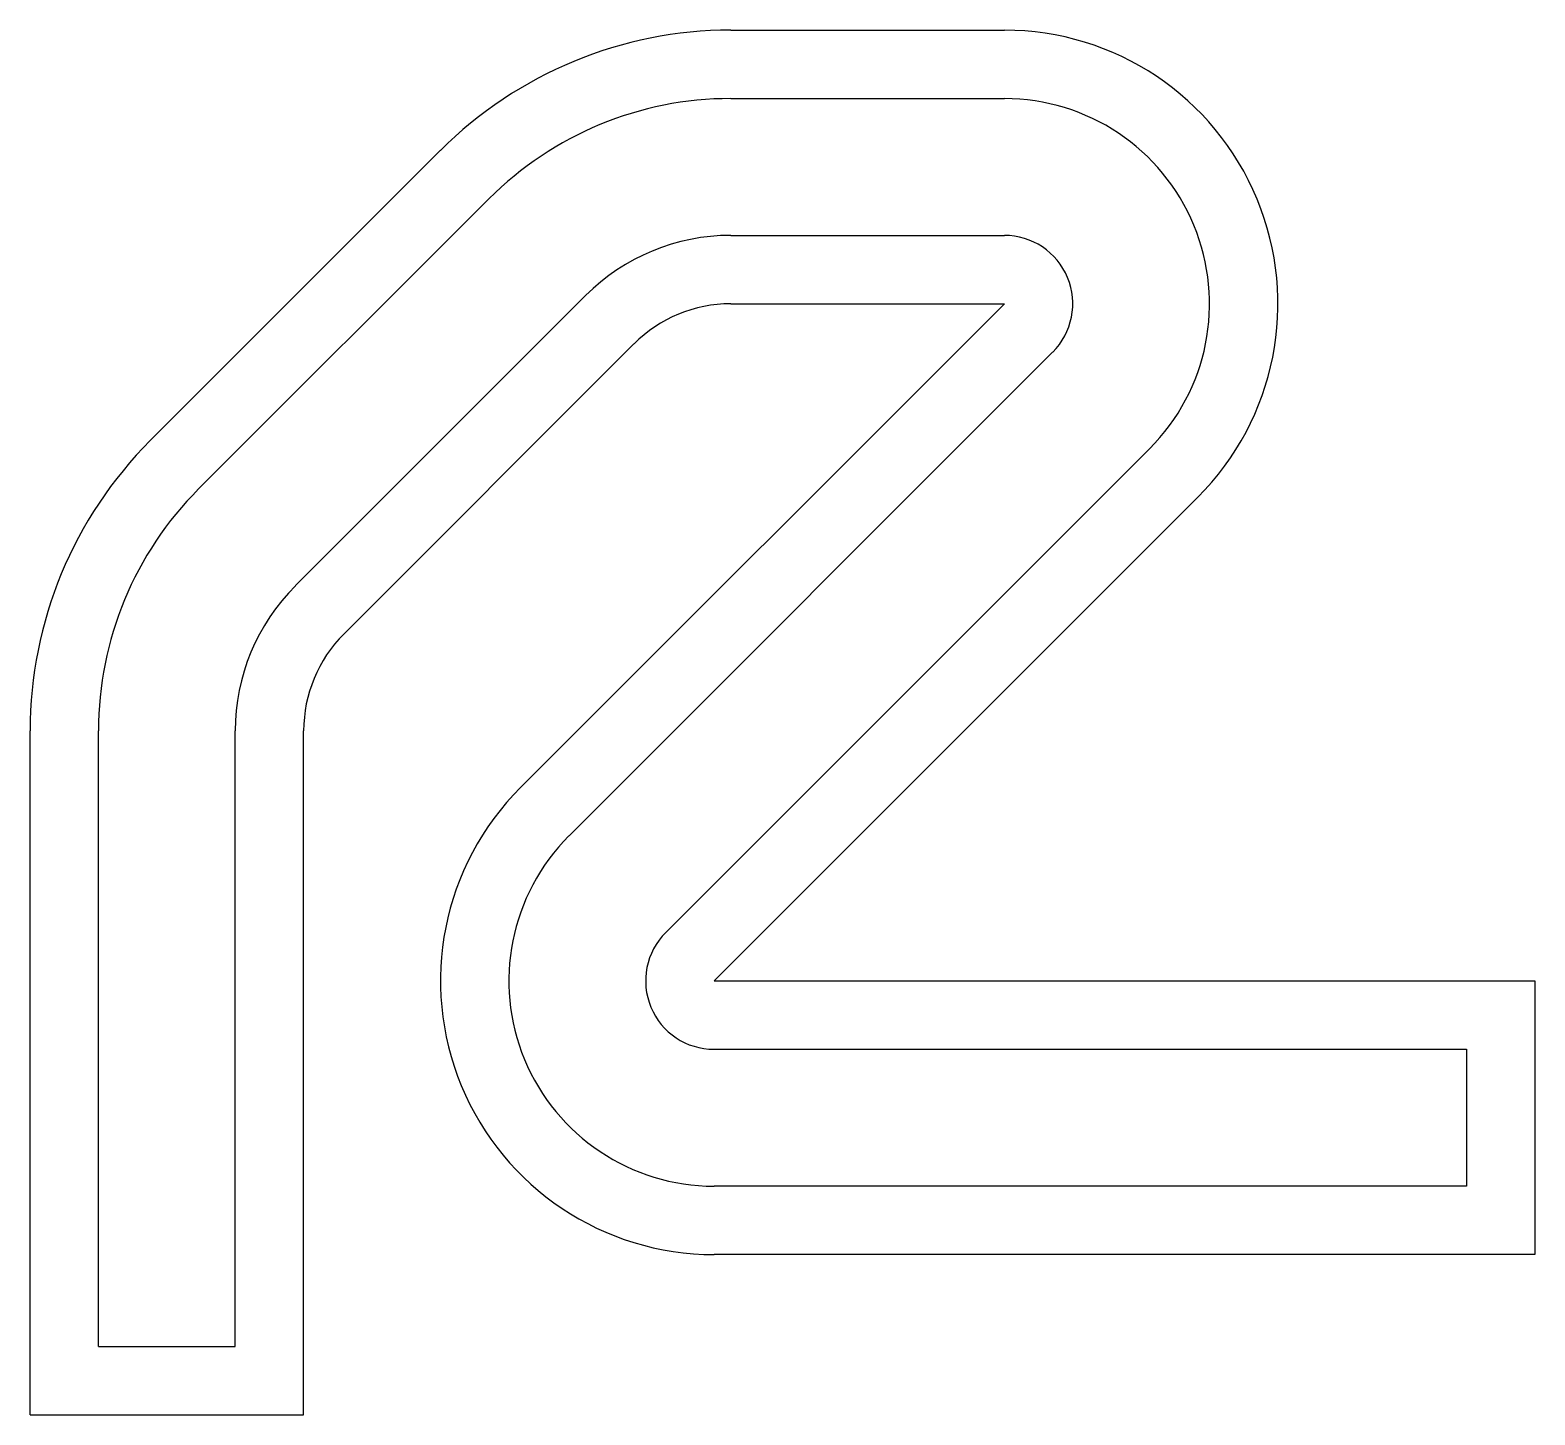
# Model space of a CAD drawing. Header units: inches. Extents: x 6 to 116, y 1 to 103.
import ezdxf

# ---------------------------------------------------------------- set-up
doc = ezdxf.new("R2010")
doc.units = ezdxf.units.IN
doc.header["$MEASUREMENT"] = 0

msp = doc.modelspace()

# ---------------------------------------------------------------- linework, layer by layer
for p, q in [((57.5, 102.51), (77.5, 102.51)), ((57.5, 97.51), (77.5, 97.51)), ((15.07, 72.51), (36.28, 93.73)), ((18.6, 68.98), (39.82, 90.19)), ((57.5, 87.51), (77.5, 87.51)), ((25.68, 61.91), (46.89, 83.12)), ((77.5, 82.51), (42.14, 47.16)), ((57.5, 82.51), (77.5, 82.51)), ((29.21, 58.37), (50.42, 79.59)), ((81.03, 78.98), (45.68, 43.62)), ((88.1, 71.91), (52.75, 36.55)), ((91.64, 68.37), (56.28, 33.02)), ((6.28, 1.3), (6.28, 51.3)), ((11.28, 6.3), (11.28, 51.3)), ((21.28, 6.3), (21.28, 51.3)), ((26.28, 1.3), (26.28, 51.3)), ((56.28, 33.02), (116.28, 33.02)), ((116.28, 33.02), (116.28, 13.02)), ((56.28, 28.02), (111.28, 28.02)), ((111.28, 28.02), (111.28, 18.02)), ((111.28, 18.02), (56.28, 18.02)), ((116.28, 13.02), (56.28, 13.02)), ((11.28, 6.3), (21.28, 6.3)), ((6.28, 1.3), (26.28, 1.3))]:
    msp.add_line(p, q)
for centre, radius, start, end in [((57.5, 72.51), 30, 90, 135), ((77.5, 82.51), 20, 315, 90), ((57.5, 72.51), 25, 90, 135), ((77.5, 82.51), 15, 315, 90), ((57.5, 72.51), 15, 90, 135), ((77.5, 82.51), 5, 315, 90), ((57.5, 72.51), 10, 90, 135), ((36.28, 51.3), 30, 135, 180), ((36.28, 51.3), 25, 135, 180), ((36.28, 51.3), 15, 135, 180), ((36.28, 51.3), 10, 135, 180), ((56.28, 33.02), 20, 135, 270), ((56.28, 33.02), 15, 135, 270), ((56.28, 33.02), 5, 135, 270)]:
    msp.add_arc(centre, radius, start, end)

doc.saveas('drawing.dxf')
